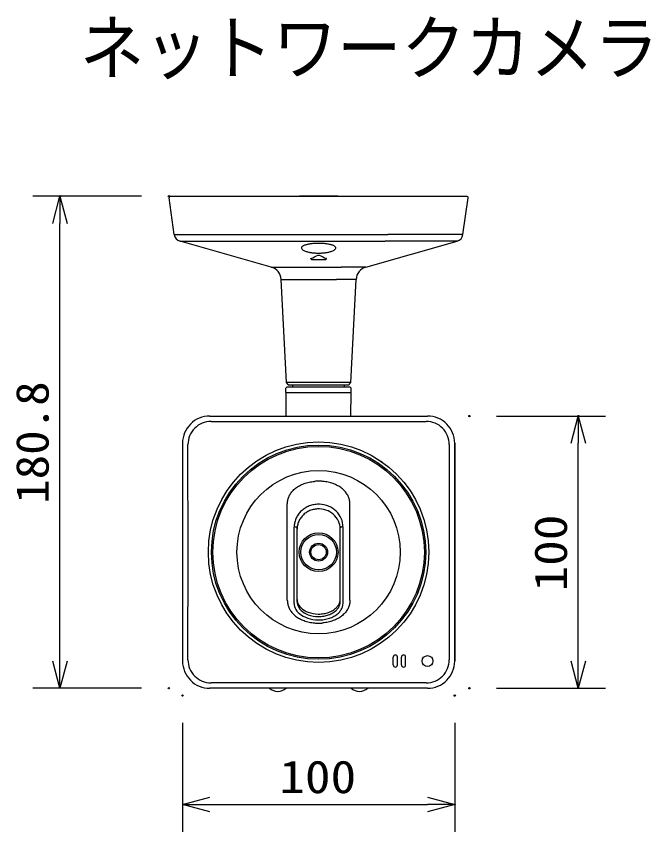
# Model space of a CAD drawing. Units: millimetres, scale not verified. Extents: x -63 to 62, y -57 to 58.
# Drawn here: x -40.2 to 6.4, y -2.3 to 57.6 of the extents above; entities that cross this region are included whole.
import ezdxf
from ezdxf.enums import TextEntityAlignment as Align

# ---------------------------------------------------------------- set-up
doc = ezdxf.new("R2010")
doc.units = ezdxf.units.MM
doc.header["$LTSCALE"] = 0.191021
doc.header["$PDMODE"] = 32
doc.header["$PDSIZE"] = 0.0955
for name, color, linetype in [('0-0_GAIKEI', 1, 'Continuous'), ('0-1_TOUROKU', 3, 'Continuous'), ('0-2_MOJI1', 2, 'Continuous'), ('0-3_WAKU', 1, 'Continuous')]:
    doc.layers.add(name, color=color, linetype=linetype)
doc.styles.add('ＭＳ ゴシック', font='')
doc.styles.get('ＭＳ ゴシック').set_extended_font_data('MS Gothic')

# ---------------------------------------------------------------- blocks, each defined once
blk = doc.blocks.new('_OPEN30')
at = {"layer": '0-2_MOJI1', "color": 7}
blk.add_line((0, 0), (-1, 0), dxfattribs=at)
blk.add_lwpolyline([(-1, 0.26795), (0, 0), (-1, -0.26795)], dxfattribs=at)

msp = doc.modelspace()

# ---------------------------------------------------------------- linework, layer by layer
at = {"layer": '0-0_GAIKEI', "color": 7}
for p, q in [((-28.6783, 44.42), (-28.6727, 44.42)), ((-7.2709, 44.42), (-7.2653, 44.42)), ((-7.2656, 44.42), (-7.2653, 44.42)), ((-28.5764, 41.6071), (-28.9558, 44.306)), ((-7.3671, 41.6071), (-6.9878, 44.306)), ((-21.4504, 39.2151), (-28.1459, 41.1133)), ((-14.4931, 39.2151), (-7.7976, 41.1133)), ((-20.3273, 30.7255), (-20.7246, 38.3054)), ((-15.6163, 30.7255), (-15.219, 38.3054)), ((-20.2218, 30.62), (-20.3273, 30.7255)), ((-20.2218, 30.62), (-20.2218, 30.59)), ((-15.7218, 30.62), (-15.6163, 30.7255)), ((-15.7218, 30.62), (-15.7218, 30.59)), ((-20.3718, 30.3066), (-20.2718, 30.4066)), ((-20.3718, 30.0066), (-20.3718, 30.3066)), ((-20.3589, 29.3773), (-20.365, 30.0067)), ((-20.348, 28.2666), (-20.365, 30.0066)), ((-20.2718, 30.4066), (-15.6718, 30.4066)), ((-20.1818, 30.55), (-15.7618, 30.55)), ((-15.5718, 30.3066), (-15.6718, 30.4066)), ((-15.5955, 28.2666), (-15.5786, 30.0066)), ((-15.5847, 29.3773), (-15.5786, 30.0067)), ((-15.5718, 30.0066), (-15.5718, 30.3066)), ((-25.9745, 28.2666), (-9.9691, 28.2666)), ((-27.9718, 26.2694), (-27.9718, 10.2639)), ((-7.9718, 10.2639), (-7.9718, 26.2694)), ((-9.9691, 8.2667), (-25.9745, 8.2667))]:
    msp.add_line(p, q, dxfattribs=at)
at = {"layer": '0-0_GAIKEI'}
for p, q in [((-16.5701, 44.42), (-19.3735, 44.42)), ((-28.5764, 41.6071), (-12.8876, 41.6071)), ((-7.3671, 41.6071), (-12.8876, 41.6071)), ((-28.1459, 41.1133), (-13.094, 41.1133)), ((-7.7976, 41.1133), (-13.094, 41.1133)), ((-18.5425, 39.8142), (-18.5425, 39.8361)), ((-17.4011, 39.8142), (-17.4011, 39.8361)), ((-21.4504, 39.2151), (-16.304, 39.2151)), ((-14.4931, 39.2151), (-16.304, 39.2151)), ((-20.7246, 38.3054), (-16.652, 38.3054)), ((-15.219, 38.3054), (-16.652, 38.3054)), ((-15.6163, 30.7255), (-20.3273, 30.7255)), ((-20.365, 30.0066), (-19.0101, 30.0066)), ((-19.8718, 30.4066), (-19.8718, 30.55)), ((-19.0101, 30.0066), (-18.9619, 30.0066)), ((-18.9619, 30.0066), (-18.6186, 30.0066)), ((-18.6186, 30.0066), (-18.5672, 30.0066)), ((-18.5672, 30.0066), (-18.2075, 30.0066)), ((-18.2075, 30.0066), (-18.1544, 30.0066)), ((-18.1544, 30.0066), (-17.7892, 30.0066)), ((-17.7892, 30.0066), (-17.7361, 30.0066)), ((-17.7361, 30.0066), (-17.3764, 30.0066)), ((-17.3764, 30.0066), (-17.3249, 30.0066)), ((-17.3249, 30.0066), (-16.9817, 30.0066)), ((-16.9817, 30.0066), (-16.9334, 30.0066)), ((-16.9334, 30.0066), (-16.7718, 30.0066)), ((-16.7718, 30.0066), (-16.6171, 30.0066)), ((-16.6171, 30.0066), (-16.5735, 30.0066)), ((-16.5735, 30.0066), (-16.2937, 30.0066)), ((-16.2937, 30.0066), (-16.256, 30.0066)), ((-16.256, 30.0066), (-16.0212, 30.0066)), ((-16.0718, 30.4066), (-16.0718, 30.55)), ((-16.0212, 30.0066), (-15.9907, 30.0066)), ((-15.9907, 30.0066), (-15.5786, 30.0066)), ((-15.808, 30.0066), (-15.7855, 30.0066)), ((-25.9745, 28.2666), (-9.9691, 28.2666)), ((-7.9718, 26.2694), (-7.9718, 10.2639)), ((-13.4216, 24.9315), (-13.3851, 24.9315)), ((-17.9738, 23.4476), (-17.9698, 23.4476)), ((-17.9718, 23.4898), (-17.9722, 23.4897)), ((-17.9722, 23.4476), (-17.9722, 23.4897)), ((-17.9718, 23.4476), (-17.9718, 23.4898)), ((-17.9714, 23.4897), (-17.9718, 23.4898)), ((-17.9718, 23.4476), (-17.9718, 23.4898)), ((-17.9714, 23.4476), (-17.9714, 23.4897)), ((-20.2718, 20.6302), (-20.2718, 21.7946)), ((-20.2718, 14.8695), (-20.2718, 21.6638)), ((-20.2718, 14.7387), (-20.2718, 20.6302)), ((-19.7645, 14.5054), (-19.7645, 20.114)), ((-19.5518, 14.616), (-19.5518, 20.0597)), ((-17.9738, 13.0857), (-17.9698, 13.0857)), ((-17.9722, 13.0857), (-17.9722, 13.0436)), ((-17.9718, 13.0857), (-17.9718, 13.0435)), ((-17.9718, 13.0857), (-17.9718, 13.0435)), ((-17.9714, 13.0857), (-17.9714, 13.0436)), ((-12.4835, 9.9767), (-12.4835, 10.5567)), ((-12.1801, 9.9767), (-12.1801, 10.5567)), ((-11.8836, 9.9767), (-11.8836, 10.5567)), ((-11.5801, 9.9767), (-11.5801, 10.5567))]:
    msp.add_line(p, q, dxfattribs=at)
at = {"layer": '0-0_GAIKEI', "color": 7}
for points in [[(-28.8572, 44.42), (-28.6783, 44.42), (-28.6727, 44.42), (-7.2709, 44.42)], [(-28.678, 44.42), (-28.6782, 44.42), (-28.6783, 44.42)], [(-7.2709, 44.42), (-7.2653, 44.42), (-7.0864, 44.42)]]:
    msp.add_lwpolyline(points, dxfattribs=at)
at = {"layer": '0-0_GAIKEI'}
for points in [[(-18.071, 40.951), (-18.1369, 40.9493), (-18.2026, 40.9467), (-18.2679, 40.9433), (-18.3327, 40.939), (-18.3968, 40.9338), (-18.4602, 40.9277), (-18.5227, 40.9208), (-18.5842, 40.9129), (-18.6445, 40.904), (-18.7035, 40.8941), (-18.761, 40.8833), (-18.8168, 40.8713), (-18.8707, 40.8583), (-18.9225, 40.8442), (-18.9719, 40.8288), (-19.0186, 40.8122), (-19.0624, 40.7942), (-19.1026, 40.7748), (-19.1389, 40.7539), (-19.1707, 40.7314), (-19.1972, 40.7072), (-19.2176, 40.6812), (-19.2308, 40.6535), (-19.2359, 40.6243)], [(-17.2201, 40.32), (-17.1632, 40.3342), (-17.1063, 40.35), (-17.0497, 40.3678), (-16.9938, 40.3875), (-16.9391, 40.4096), (-16.8865, 40.4342), (-16.8372, 40.4615), (-16.793, 40.4914), (-16.7562, 40.5235), (-16.7289, 40.557), (-16.7126, 40.591), (-16.7077, 40.6243), (-16.7127, 40.6535), (-16.726, 40.6812), (-16.7463, 40.7072), (-16.7729, 40.7314), (-16.8047, 40.7539), (-16.841, 40.7748), (-16.8812, 40.7942), (-16.9249, 40.8122), (-16.9717, 40.8288), (-17.0211, 40.8442), (-17.0729, 40.8583), (-17.1268, 40.8713), (-17.1826, 40.8833), (-17.2401, 40.8941), (-17.2991, 40.904), (-17.3594, 40.9128), (-17.4208, 40.9208), (-17.4833, 40.9277), (-17.5466, 40.9338), (-17.6108, 40.939), (-17.6756, 40.9433), (-17.7409, 40.9467), (-17.8065, 40.9493), (-17.8725, 40.951), (-17.9386, 40.9518), (-18.0048, 40.9518), (-18.071, 40.951)], [(-19.2359, 40.6243), (-19.231, 40.591), (-19.2147, 40.557), (-19.1874, 40.5235), (-19.1506, 40.4914), (-19.1065, 40.4616), (-19.0572, 40.4343), (-19.0045, 40.4096), (-18.9497, 40.3875), (-18.8938, 40.3677), (-18.8372, 40.35), (-18.7804, 40.3342), (-18.7235, 40.32), (-18.6667, 40.3073), (-18.61, 40.296), (-18.5536, 40.286), (-18.4973, 40.2771), (-18.4413, 40.2692), (-18.3855, 40.2624), (-18.3299, 40.2566), (-18.2745, 40.2517), (-18.2193, 40.2476), (-18.1642, 40.2444), (-18.1091, 40.242), (-18.0542, 40.2404), (-17.9992, 40.2396), (-17.9443, 40.2396), (-17.8894, 40.2404), (-17.8345, 40.242), (-17.7795, 40.2444), (-17.7244, 40.2476), (-17.6691, 40.2516), (-17.6137, 40.2566), (-17.5581, 40.2624), (-17.5023, 40.2692), (-17.4462, 40.2771), (-17.39, 40.286), (-17.3336, 40.296), (-17.2769, 40.3073), (-17.2201, 40.32)], [(-18.0064, 40.0942), (-18.0048, 40.0949), (-18.003, 40.0956), (-18.0011, 40.0962), (-17.9993, 40.0968), (-17.9973, 40.0972), (-17.9954, 40.0977), (-17.9934, 40.098), (-17.9914, 40.0984), (-17.9893, 40.0987), (-17.9873, 40.099), (-17.9853, 40.0992), (-17.9832, 40.0994), (-17.9812, 40.0995), (-17.9791, 40.0996), (-17.977, 40.0997), (-17.9749, 40.0998), (-17.9728, 40.0998), (-17.9707, 40.0998), (-17.9687, 40.0998), (-17.9666, 40.0997), (-17.9645, 40.0996), (-17.9624, 40.0995), (-17.9604, 40.0994), (-17.9583, 40.0992), (-17.9562, 40.0989), (-17.9542, 40.0987), (-17.9522, 40.0984), (-17.9502, 40.098), (-17.9482, 40.0977), (-17.9462, 40.0972), (-17.9443, 40.0968), (-17.9424, 40.0962), (-17.9406, 40.0956), (-17.9388, 40.0949), (-17.9372, 40.0942)], [(-25.8747, 27.8698), (-18.0753, 27.8616), (-10.2726, 27.8694), (-10.0688, 27.8698)], [(-27.575, 10.3637), (-27.5668, 18.1632), (-27.5745, 25.9659), (-27.575, 26.1696)], [(-8.3686, 26.1696), (-8.3768, 18.3701), (-8.369, 10.5674), (-8.3686, 10.3637)], [(-13.2026, 24.7766), (-13.1713, 24.7766), (-13.1653, 24.7722)], [(-20.2718, 21.7946), (-20.2702, 21.8624), (-20.2653, 21.9299), (-20.2572, 21.9969), (-20.2458, 22.0635), (-20.231, 22.1297), (-20.2129, 22.1952), (-20.1914, 22.2601), (-20.1665, 22.3244), (-20.1382, 22.3879), (-20.1063, 22.4506), (-20.071, 22.5124), (-20.0322, 22.5732), (-19.9898, 22.6329), (-19.944, 22.6915), (-19.8945, 22.7488), (-19.8416, 22.8047), (-19.7851, 22.8593), (-19.7252, 22.9122), (-19.6618, 22.9634), (-19.5951, 23.0129), (-19.5251, 23.0605), (-19.4518, 23.106), (-19.3755, 23.1494), (-19.2961, 23.1906), (-19.2139, 23.2294), (-19.129, 23.2658), (-19.0415, 23.2996), (-18.9516, 23.3308), (-18.8595, 23.3593), (-18.7654, 23.385), (-18.6694, 23.4078), (-18.5719, 23.4276), (-18.4729, 23.4445), (-18.3728, 23.4583), (-18.2718, 23.4691)], [(-15.6718, 14.7387), (-15.6718, 20.6302), (-15.6718, 21.7946), (-15.6734, 21.8624), (-15.6783, 21.9299), (-15.6864, 21.9969), (-15.6978, 22.0635), (-15.7126, 22.1297), (-15.7307, 22.1952), (-15.7522, 22.2601), (-15.7771, 22.3244), (-15.8054, 22.3879), (-15.8372, 22.4506), (-15.8726, 22.5124), (-15.9114, 22.5732), (-15.9537, 22.6329), (-15.9996, 22.6915), (-16.0491, 22.7488), (-16.102, 22.8047), (-16.1585, 22.8593), (-16.2184, 22.9122), (-16.2818, 22.9634), (-16.3485, 23.0129), (-16.4185, 23.0605), (-16.4918, 23.106), (-16.5681, 23.1494), (-16.6474, 23.1906), (-16.7297, 23.2294), (-16.8146, 23.2658), (-16.9021, 23.2996), (-16.992, 23.3308), (-17.0841, 23.3593), (-17.1782, 23.385), (-17.2742, 23.4078), (-17.3717, 23.4276), (-17.4707, 23.4445), (-17.5708, 23.4583), (-17.6718, 23.4691)], [(-16.3035, 14.0585), (-16.2734, 14.1147), (-16.2473, 14.1718), (-16.2257, 14.2289), (-16.2081, 14.2866), (-16.1948, 14.3441), (-16.1855, 14.402), (-16.1791, 14.5054), (-16.1791, 20.114), (-16.1811, 20.193), (-16.1871, 20.2719), (-16.211, 20.4285), (-16.2508, 20.5824), (-16.306, 20.7323), (-16.3764, 20.877), (-16.4613, 21.0151), (-16.5603, 21.1454), (-16.6726, 21.2667), (-16.7972, 21.3778), (-16.9331, 21.4775), (-17.0791, 21.5648), (-17.2339, 21.6387), (-17.3962, 21.6984), (-17.5642, 21.7431), (-17.7364, 21.7725), (-17.9111, 21.786), (-17.9718, 21.7869), (-18.0595, 21.7849), (-18.1469, 21.7789), (-18.2339, 21.7689), (-18.3203, 21.755), (-18.4058, 21.7372), (-18.4903, 21.7154), (-18.5733, 21.6899), (-18.655, 21.6607), (-18.7349, 21.6278), (-18.8129, 21.5914), (-18.8888, 21.5515), (-18.9625, 21.5083), (-19.0337, 21.4619)], [(-19.0337, 21.4619), (-19.1024, 21.4123), (-19.1682, 21.3599), (-19.2312, 21.3045), (-19.2912, 21.2466), (-19.348, 21.1861), (-19.4015, 21.1233), (-19.4517, 21.0581), (-19.4984, 20.9911), (-19.5416, 20.922), (-19.581, 20.8512), (-19.6169, 20.7789), (-19.6489, 20.7051), (-19.6771, 20.6301), (-19.7014, 20.5541), (-19.7218, 20.4771), (-19.7382, 20.3993), (-19.7507, 20.321), (-19.7592, 20.2423), (-19.7637, 20.1633), (-19.7645, 20.114)], [(-17.9718, 21.4442), (-18.0541, 21.4422), (-18.1362, 21.4362), (-18.2178, 21.4262), (-18.2987, 21.4123), (-18.3786, 21.3944), (-18.4575, 21.3728), (-18.5349, 21.3473), (-18.6108, 21.3182), (-18.6848, 21.2854), (-18.7569, 21.2492), (-18.8267, 21.2096), (-18.8942, 21.1667), (-18.9591, 21.1208), (-19.0213, 21.0718), (-19.0805, 21.0201), (-19.1369, 20.9655), (-19.1899, 20.9086), (-19.2398, 20.8492), (-19.2862, 20.7877), (-19.3292, 20.7241), (-19.3685, 20.6588), (-19.4042, 20.5916), (-19.4362, 20.5231), (-19.4643, 20.4531), (-19.4886, 20.3821), (-19.509, 20.31), (-19.5255, 20.2372), (-19.538, 20.1638), (-19.5465, 20.0899), (-19.551, 20.0157), (-19.5518, 19.9693)], [(-16.3918, 19.9693), (-16.3938, 20.0435), (-16.3998, 20.1176), (-16.4237, 20.2644), (-16.4634, 20.4084), (-16.5186, 20.5482), (-16.5887, 20.6823), (-16.6733, 20.8095), (-16.7716, 20.9285), (-16.8827, 21.0378), (-17.0056, 21.1363), (-17.1392, 21.2228), (-17.2821, 21.2962), (-17.4328, 21.3557), (-17.5896, 21.4004), (-17.7509, 21.4297), (-17.9147, 21.4432), (-17.9718, 21.4442)], [(-19.5518, 20.0597), (-19.5523, 20.0644), (-19.5568, 20.0739), (-19.5662, 20.0835), (-19.6023, 20.1016), (-19.6662, 20.1148), (-19.7482, 20.1157), (-19.7645, 20.114)], [(-16.442, 14.3464), (-16.4237, 14.4006), (-16.4096, 14.4546), (-16.3996, 14.5091), (-16.3918, 14.616), (-16.3918, 20.0597)], [(-16.1791, 20.114), (-16.2604, 20.1163), (-16.3003, 20.1117), (-16.3354, 20.1035), (-16.3611, 20.0936), (-16.3783, 20.0828), (-16.3879, 20.0723), (-16.3918, 20.0597)], [(-20.2718, 14.7387), (-20.2702, 14.6709), (-20.2653, 14.6034), (-20.2572, 14.5364), (-20.2458, 14.4698), (-20.231, 14.4036), (-20.2129, 14.3381), (-20.1914, 14.2732), (-20.1665, 14.2089), (-20.1382, 14.1454), (-20.1063, 14.0827), (-20.071, 14.0209), (-20.0322, 13.9601), (-19.9898, 13.9004), (-19.944, 13.8418), (-19.8945, 13.7845), (-19.8416, 13.7286), (-19.7851, 13.674), (-19.7252, 13.6211), (-19.6618, 13.5699), (-19.5951, 13.5204), (-19.5251, 13.4728), (-19.4518, 13.4273), (-19.3755, 13.3839), (-19.2961, 13.3427), (-19.2139, 13.3039), (-19.129, 13.2675), (-19.0415, 13.2337), (-18.9516, 13.2025), (-18.8595, 13.174), (-18.7654, 13.1483), (-18.6694, 13.1255), (-18.5719, 13.1057), (-18.4729, 13.0888), (-18.3728, 13.075), (-18.2718, 13.0642)], [(-19.7645, 14.5054), (-19.7625, 14.4477), (-19.7565, 14.3901), (-19.7325, 14.2755), (-19.6922, 14.1622), (-19.6356, 14.0507), (-19.5621, 13.9419), (-19.4717, 13.8367), (-19.3641, 13.7363), (-19.2394, 13.6421), (-19.0983, 13.5557), (-18.9415, 13.4786), (-18.7705, 13.4124), (-18.5872, 13.3587), (-18.394, 13.3189), (-18.1937, 13.2939), (-17.9894, 13.2846), (-17.9718, 13.2845), (-17.8692, 13.2865), (-17.7669, 13.2925), (-17.6655, 13.3025), (-17.5651, 13.3164), (-17.4665, 13.334), (-17.3696, 13.3555), (-17.2754, 13.3804), (-17.1834, 13.4089), (-17.095, 13.4405), (-17.0093, 13.4754), (-16.9277, 13.5129), (-16.8493, 13.5535), (-16.7755, 13.5961), (-16.7052, 13.6414), (-16.6398, 13.6883), (-16.5781, 13.7375), (-16.5215, 13.7878), (-16.4687, 13.84), (-16.421, 13.893), (-16.3772, 13.9475), (-16.3383, 14.0023), (-16.3035, 14.0585)], [(-19.5518, 14.7954), (-19.5498, 14.7411), (-19.5438, 14.687), (-19.5197, 14.5795), (-19.4795, 14.4732), (-19.4227, 14.369), (-19.3492, 14.2677), (-19.2586, 14.1704), (-19.1509, 14.0785), (-19.0264, 13.9934), (-18.8858, 13.9169), (-18.7304, 13.8506), (-18.5619, 13.7963), (-18.3828, 13.7555), (-18.1959, 13.7293), (-18.0045, 13.7186), (-17.9718, 13.7184)], [(-19.5518, 14.616), (-19.5498, 14.5618), (-19.5438, 14.5076), (-19.5197, 14.4), (-19.4795, 14.2937), (-19.4227, 14.1894), (-19.3492, 14.088), (-19.2586, 13.9906), (-19.151, 13.8986), (-19.0265, 13.8134), (-18.886, 13.7369), (-18.7306, 13.6706), (-18.5623, 13.6162), (-18.3833, 13.5753), (-18.1965, 13.5491), (-18.0052, 13.5384), (-17.9718, 13.5381), (-17.8756, 13.5401), (-17.7797, 13.5461), (-17.6847, 13.5561), (-17.5908, 13.5699), (-17.4988, 13.5875), (-17.4086, 13.6089), (-17.3212, 13.6337), (-17.2362, 13.6621), (-17.1549, 13.6934), (-17.0765, 13.7279), (-17.0023, 13.7649), (-16.9315, 13.8048), (-16.8653, 13.8466), (-16.8028, 13.8909), (-16.7452, 13.9366), (-16.6915, 13.9844), (-16.6428, 14.0331), (-16.598, 14.0836), (-16.5582, 14.1345), (-16.5224, 14.1868), (-16.4914, 14.2393), (-16.4645, 14.2929), (-16.442, 14.3464)], [(-17.9718, 13.7184), (-17.8755, 13.7204), (-17.7796, 13.7264), (-17.6846, 13.7363), (-17.5906, 13.7502), (-17.4986, 13.7678), (-17.4084, 13.7892), (-17.321, 13.814), (-17.236, 13.8423), (-17.1546, 13.8736), (-17.0761, 13.9081), (-17.002, 13.9451), (-16.9311, 13.985), (-16.865, 14.0268), (-16.8025, 14.0711), (-16.7449, 14.1167), (-16.6912, 14.1645), (-16.6425, 14.2132), (-16.5978, 14.2637), (-16.558, 14.3146), (-16.5222, 14.3669), (-16.4912, 14.4194), (-16.4643, 14.4729), (-16.4419, 14.5263), (-16.4236, 14.5805), (-16.4095, 14.6345), (-16.3995, 14.6889), (-16.3918, 14.7954)], [(-15.6718, 14.7387), (-15.6734, 14.6709), (-15.6783, 14.6034), (-15.6864, 14.5364), (-15.6978, 14.4698), (-15.7126, 14.4036), (-15.7307, 14.3381), (-15.7522, 14.2732), (-15.7771, 14.2089), (-15.8054, 14.1454), (-15.8372, 14.0827), (-15.8726, 14.0209), (-15.9114, 13.9601), (-15.9537, 13.9004), (-15.9996, 13.8418), (-16.0491, 13.7845), (-16.102, 13.7286), (-16.1585, 13.674), (-16.2184, 13.6211), (-16.2818, 13.5699), (-16.3485, 13.5204), (-16.4185, 13.4728), (-16.4918, 13.4273), (-16.5681, 13.3839), (-16.6474, 13.3427), (-16.7297, 13.3039), (-16.8146, 13.2675), (-16.9021, 13.2337), (-16.992, 13.2025), (-17.0841, 13.174), (-17.1782, 13.1483), (-17.2742, 13.1255), (-17.3717, 13.1057), (-17.4707, 13.0888), (-17.5708, 13.075), (-17.6718, 13.0642)], [(-10.0688, 8.6635), (-17.8683, 8.6717), (-25.671, 8.6639), (-25.8747, 8.6635)]]:
    msp.add_lwpolyline(points, dxfattribs=at)
for centre, radius in [((-17.9718, 18.2666), 8.1), ((-17.9718, 18.2666), 7.8728), ((-17.9718, 18.2666), 7.77), ((-17.9718, 18.2666), 6), ((-17.9718, 18.2666), 1.425), ((-17.9718, 18.2666), 1.3051), ((-17.9718, 18.2666), 0.66), ((-17.9718, 18.2666), 0.56), ((-9.9718, 10.2667), 0.4)]:
    msp.add_circle(centre, radius, dxfattribs=at)
at = {"layer": '0-0_GAIKEI', "color": 7}
for centre, radius, start, end in [((-28.8567, 44.32), 0.1, 90.56309, 188), ((-7.0869, 44.32), 0.1, 352, 89.43691), ((-27.9823, 41.6906), 0.6, 188, 254.17177), ((-7.9613, 41.6906), 0.6, 285.82823, 352), ((-21.7232, 38.2531), 1, 3, 74.17178), ((-14.2204, 38.2531), 1, 105.82822, 176.99999), ((-20.1818, 30.59), 0.04, 180.00001, 270), ((-15.7618, 30.59), 0.04, 270, 0), ((-25.9757, 26.2706), 1.9959, 89.96453, 180.03547), ((-9.9678, 26.2706), 1.9959, 359.96452, 90.03547), ((-25.9757, 10.2627), 1.9959, 179.96453, 270.03546), ((-9.9678, 10.2627), 1.9959, 269.96454, 0.03547)]:
    msp.add_arc(centre, radius, start, end, dxfattribs=at)
at = {"layer": '0-0_GAIKEI'}
for centre, radius, start, end in [((-23.7581, 44.32), 0.1, 89.19867, 90), ((-12.1855, 44.32), 0.1, 90, 90.80296), ((-18.5353, 39.8342), 0.0075, 103.76298, 165.19311), ((-18.5025, 39.8142), 0.04, 179.99999, 268.47859), ((-28.9491, 62.391), 24.8373, 294.78449, 296.14045), ((-17.9718, 59.7448), 19.9777, 268.47468, 271.52532), ((-6.9945, 62.391), 24.8373, 243.85956, 245.21551), ((-17.4411, 39.8142), 0.04, 271.52141, 0), ((-17.4082, 39.8342), 0.0075, 14.8042, 76.23787), ((-25.8809, 26.1758), 1.6939, 89.79161, 180.20837), ((-10.0627, 26.1758), 1.6939, 359.79161, 90.20838), ((-16.1269, 20.9132), 4.8645, 52.58283, 55.69323), ((-17.5715, 15.4917), 8.0081, 92.86834, 95.01712), ((-18.3721, 15.4917), 8.0081, 84.98288, 87.13166), ((-17.5715, 21.0416), 8.0081, 264.98287, 267.13165), ((-18.3721, 21.0416), 8.0081, 272.86835, 275.01713), ((-25.8809, 10.3575), 1.6939, 179.79162, 270.20838), ((-12.3318, 10.5567), 0.1517, 0.00002, 179.99992), ((-11.7318, 10.5567), 0.1517, 0.00002, 179.99992), ((-10.0627, 10.3575), 1.6939, 269.7916, 0.20838), ((-12.3318, 9.9767), 0.1517, 180.00006, 359.99993), ((-11.7318, 9.9767), 0.1517, 180.00006, 359.99993), ((-20.9718, 8.9667), 0.9336, 228.57038, 311.4296), ((-14.9718, 8.9667), 0.9336, 228.56972, 311.4296)]:
    msp.add_arc(centre, radius, start, end, dxfattribs=at)
at = {"layer": '0-1_TOUROKU'}
for p, q in [((-30.9763, 44.42), (-38.9763, 44.42)), ((-36.9763, 10.2667), (-36.9763, 42.42)), ((-4.8912, 28.2666), (3.1088, 28.2666)), ((1.1088, 10.2667), (1.1088, 26.2666)), ((-30.9763, 8.2667), (-38.9763, 8.2667)), ((-4.8912, 8.2667), (3.1088, 8.2667))]:
    msp.add_line(p, q, dxfattribs=at)
at = {"layer": '0-2_MOJI1', "color": 3}
for p, q in [((-27.9718, 5.7275), (-27.9718, -2.2725)), ((-7.9718, 5.7275), (-7.9718, -2.2725)), ((-25.9718, -0.2725), (-9.9718, -0.2725))]:
    msp.add_line(p, q, dxfattribs=at)
at = {"layer": '0-2_MOJI1', "color": 7}
for p in [(-36.9763, 44.42), (-28.9763, 44.42), (-6.8912, 28.2666), (1.1088, 28.2666), (-28.9763, 8.2667), (-6.8912, 8.2667)]:
    msp.add_point(p, dxfattribs=at)
at = {"layer": '0-3_WAKU', "color": 7}
for p in [(-27.9718, 7.7274), (-7.9718, 7.7274), (-7.9718, -0.2725)]:
    msp.add_point(p, dxfattribs=at)

# ---------------------------------------------------------------- block references
at = {"layer": '0-1_TOUROKU', "xscale": 2, "yscale": 2}
for p, rotation in [((-36.9763, 44.42), 90), ((1.1088, 28.2666), 90), ((-36.9763, 8.2667), 270), ((1.1088, 8.2667), 270)]:
    msp.add_blockref('_OPEN30', p, dxfattribs=dict(at, rotation=rotation))
at = {"layer": '0-2_MOJI1', "xscale": 2, "yscale": 2, "rotation": 180}
msp.add_blockref('_OPEN30', (-27.9718, -0.2725), dxfattribs=at)
at = {"layer": '0-2_MOJI1', "xscale": 2, "yscale": 2}
msp.add_blockref('_OPEN30', (-7.9718, -0.2725), dxfattribs=at)

# ---------------------------------------------------------------- texts
at = {"layer": '0-1_TOUROKU', "style": 'ＭＳ ゴシック'}
for s, width, p in [('180.8', 1.1, (-37.0859, 21.8158)), ('100', 1.15, (0.9992, 15.3795))]:
    msp.add_text(s, height=2.406, rotation=90, dxfattribs=dict(at, width=width)).set_placement(p, align=Align.BOTTOM_LEFT)
at = {"layer": '0-2_MOJI1', "style": 'ＭＳ ゴシック', "width": 0.9}
msp.add_text('ネットワークカメラ', height=3.848, dxfattribs=at).set_placement((-35.5102, 52.2485), align=Align.BOTTOM_LEFT)
at = {"layer": '0-2_MOJI1', "color": 3, "style": 'ＭＳ ゴシック', "width": 1.15}
msp.add_text('100', height=2.406, dxfattribs=at).set_placement((-20.8589, -0.163), align=Align.BOTTOM_LEFT)

doc.saveas('drawing.dxf')
